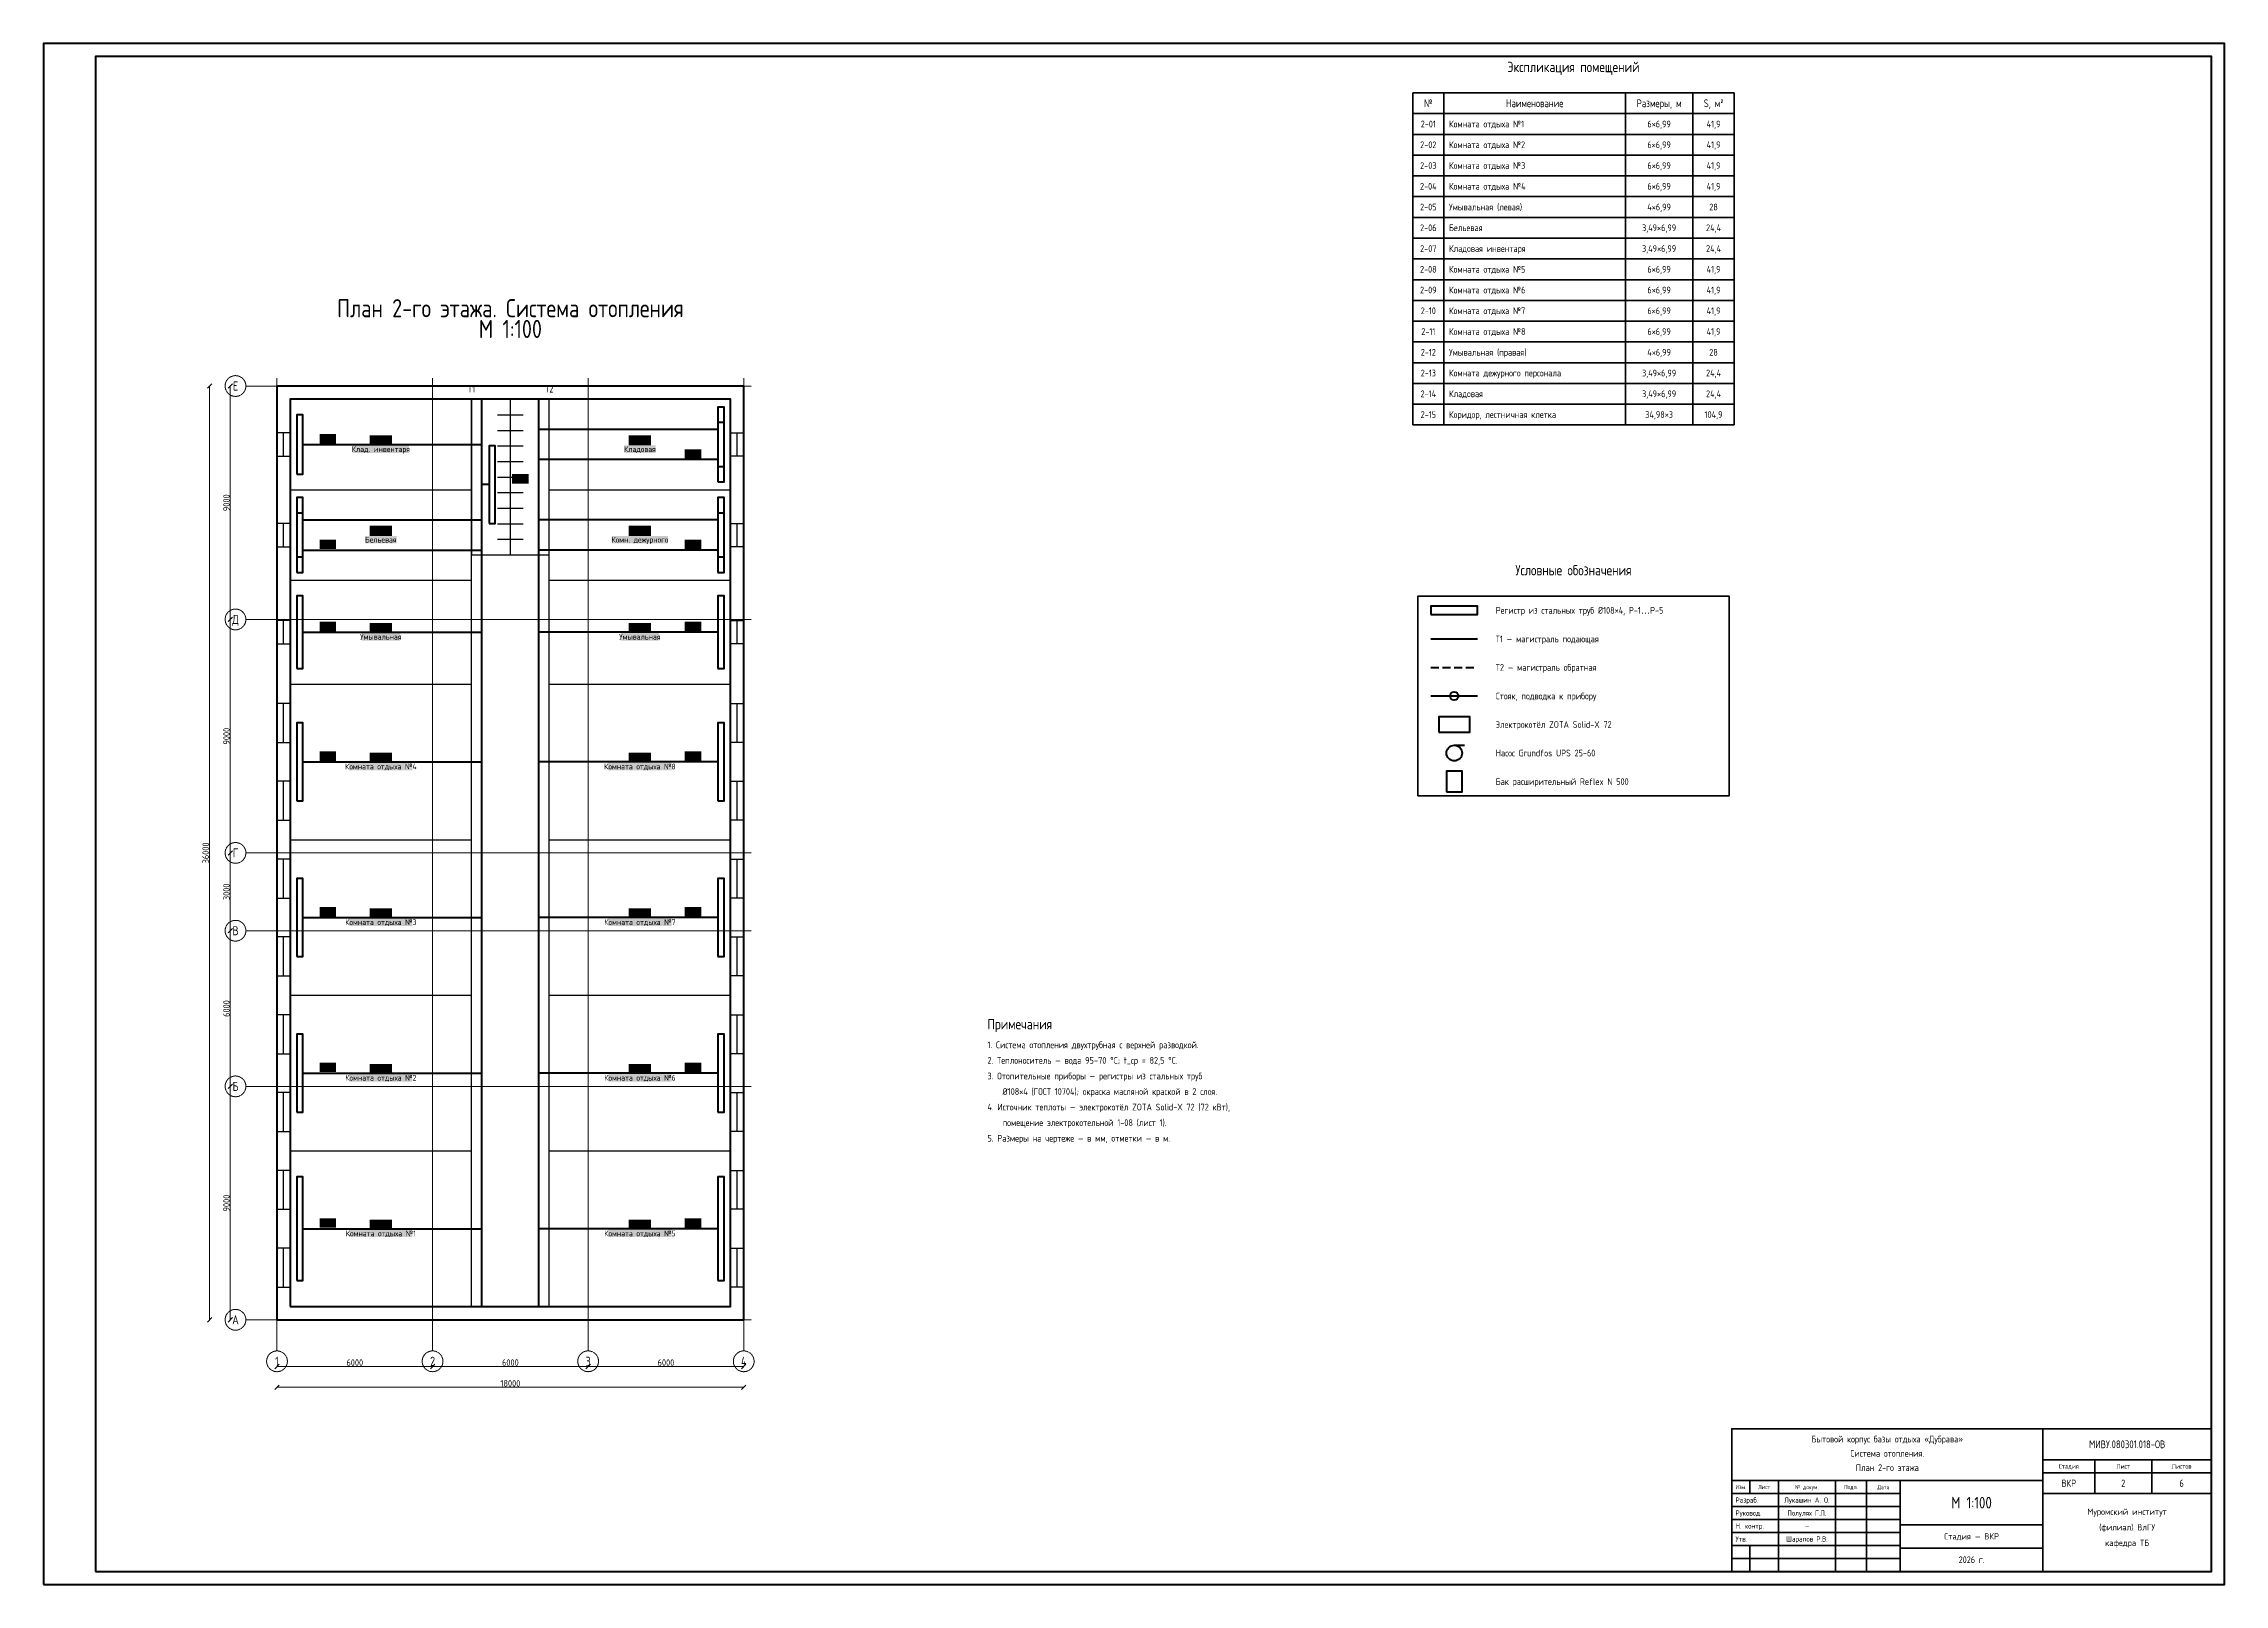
# Model space of a CAD drawing. Header units: millimetres. Extents: x 0 to 84100, y 0 to 59400.
import ezdxf
from ezdxf.enums import TextEntityAlignment as Align

# ---------------------------------------------------------------- set-up
doc = ezdxf.new("R2010")
doc.units = ezdxf.units.MM
doc.linetypes.add('DASHDOT', pattern=[3.556, 2.54, -0.508, 0, -0.508])
doc.linetypes.add('DASHED', pattern=[1.524, 1.27, -0.254])
for name, color, linetype, lineweight in [('OKNA', 5, 'CONTINUOUS', 25), ('OSI', 8, 'DASHDOT', 18), ('OTOP', 1, 'CONTINUOUS', 50), ('OTOP2', 1, 'DASHED', 50), ('OTOP_TXT', 1, 'CONTINUOUS', 18), ('PEREG', 7, 'CONTINUOUS', 30), ('RAMKA', 7, 'CONTINUOUS', 35), ('RAMKA_T', 7, 'CONTINUOUS', 100), ('RAZMER', 8, 'CONTINUOUS', 18), ('STENY', 7, 'CONTINUOUS', 60), ('TEXT', 7, 'CONTINUOUS', 25)]:
    doc.layers.add(name, color=color, linetype=linetype, lineweight=lineweight)
doc.styles.add('GOST', font='gost_type_b.ttf')

msp = doc.modelspace()

# ---------------------------------------------------------------- linework, layer by layer
at = {"layer": 'OKNA'}
for p, q in [((9255, 43495), (9255, 44395)), ((26745, 43495), (26745, 44395)), ((9255, 40005), (9255, 40905)), ((26745, 40005), (26745, 40905)), ((9255, 36260), (9255, 37160)), ((26745, 36260), (26745, 37160)), ((9255, 32460), (9255, 33960)), ((26745, 32460), (26745, 33960)), ((9255, 29460), (9255, 30960)), ((26745, 29460), (26745, 30960)), ((9255, 26460), (9255, 27960)), ((26745, 26460), (26745, 27960)), ((9255, 23460), (9255, 24960)), ((26745, 23460), (26745, 24960)), ((9255, 20460), (9255, 21960)), ((26745, 20460), (26745, 21960)), ((9255, 17460), (9255, 18960)), ((26745, 17460), (26745, 18960)), ((9255, 14460), (9255, 15960)), ((26745, 14460), (26745, 15960)), ((9255, 11460), (9255, 12960)), ((26745, 11460), (26745, 12960))]:
    msp.add_line(p, q, dxfattribs=at)
for points in [[(9000, 43495), (9510, 43495), (9510, 44395), (9000, 44395), (9000, 43495)], [(27000, 43495), (26490, 43495), (26490, 44395), (27000, 44395), (27000, 43495)], [(9000, 40005), (9510, 40005), (9510, 40905), (9000, 40905), (9000, 40005)], [(27000, 40005), (26490, 40005), (26490, 40905), (27000, 40905), (27000, 40005)], [(9000, 36260), (9510, 36260), (9510, 37160), (9000, 37160), (9000, 36260)], [(27000, 36260), (26490, 36260), (26490, 37160), (27000, 37160), (27000, 36260)], [(9000, 32460), (9510, 32460), (9510, 33960), (9000, 33960), (9000, 32460)], [(27000, 32460), (26490, 32460), (26490, 33960), (27000, 33960), (27000, 32460)], [(9000, 29460), (9510, 29460), (9510, 30960), (9000, 30960), (9000, 29460)], [(27000, 29460), (26490, 29460), (26490, 30960), (27000, 30960), (27000, 29460)], [(9000, 26460), (9510, 26460), (9510, 27960), (9000, 27960), (9000, 26460)], [(27000, 26460), (26490, 26460), (26490, 27960), (27000, 27960), (27000, 26460)], [(9000, 23460), (9510, 23460), (9510, 24960), (9000, 24960), (9000, 23460)], [(27000, 23460), (26490, 23460), (26490, 24960), (27000, 24960), (27000, 23460)], [(9000, 20460), (9510, 20460), (9510, 21960), (9000, 21960), (9000, 20460)], [(27000, 20460), (26490, 20460), (26490, 21960), (27000, 21960), (27000, 20460)], [(9000, 17460), (9510, 17460), (9510, 18960), (9000, 18960), (9000, 17460)], [(27000, 17460), (26490, 17460), (26490, 18960), (27000, 18960), (27000, 17460)], [(9000, 14460), (9510, 14460), (9510, 15960), (9000, 15960), (9000, 14460)], [(27000, 14460), (26490, 14460), (26490, 15960), (27000, 15960), (27000, 14460)], [(9000, 11460), (9510, 11460), (9510, 12960), (9000, 12960), (9000, 11460)], [(27000, 11460), (26490, 11460), (26490, 12960), (27000, 12960), (27000, 11460)]]:
    msp.add_lwpolyline(points, dxfattribs=at)
at = {"layer": 'OSI'}
for p, q in [((9000, 9000), (9000, 46500)), ((15000, 9000), (15000, 46500)), ((21000, 9000), (21000, 46500)), ((27000, 9000), (27000, 46500)), ((7800, 46200), (27300, 46200)), ((7800, 37200), (27300, 37200)), ((7800, 28200), (27300, 28200)), ((7800, 25200), (27300, 25200)), ((7800, 19200), (27300, 19200)), ((7800, 10200), (27300, 10200))]:
    msp.add_line(p, q, dxfattribs=at)
for centre in [(7400, 46200), (7400, 37200), (7400, 28200), (7400, 25200), (7400, 19200), (7400, 10200), (9000, 8600), (15000, 8600), (21000, 8600), (27000, 8600)]:
    msp.add_circle(centre, 400, dxfattribs=at)
at = {"layer": 'OTOP'}
for p, q in [((16900, 10710), (16900, 45690)), ((10000, 43945), (16900, 43945)), ((26000, 44527), (19100, 44527)), ((26000, 43363), (19100, 43363)), ((17180, 42400), (16900, 42400)), ((10000, 41037), (16900, 41037)), ((26000, 41037), (19100, 41037)), ((10000, 39873), (16900, 39873)), ((26000, 39873), (19100, 39873)), ((10000, 36710), (16900, 36710)), ((26000, 36710), (19100, 36710)), ((53500, 36450), (55300, 36450)), ((53500, 35350), (53800, 35350)), ((53950, 35350), (54250, 35350)), ((54400, 35350), (54700, 35350)), ((54850, 35350), (55150, 35350)), ((53500, 34250), (55300, 34250)), ((54400, 32350), (54800, 32350)), ((10000, 31710), (16900, 31710)), ((26000, 31710), (19100, 31710)), ((10000, 25710), (16900, 25710)), ((26000, 25710), (19100, 25710)), ((10000, 19710), (16900, 19710)), ((26000, 19710), (19100, 19710)), ((10000, 13710), (16900, 13710)), ((26000, 13710), (19100, 13710))]:
    msp.add_line(p, q, dxfattribs=at)
for points in [[(9760, 42800), (10000, 42800), (10000, 45090), (9760, 45090), (9760, 42800)], [(26000, 43100), (26240, 43100), (26240, 45390), (26000, 45390), (26000, 43100)], [(26000, 42500), (26240, 42500), (26240, 44790), (26000, 44790), (26000, 42500)], [(17180, 40900), (17420, 40900), (17420, 43900), (17180, 43900), (17180, 40900)], [(9760, 39610), (10000, 39610), (10000, 41900), (9760, 41900), (9760, 39610)], [(9760, 39010), (10000, 39010), (10000, 41300), (9760, 41300), (9760, 39010)], [(26000, 39610), (26240, 39610), (26240, 41900), (26000, 41900), (26000, 39610)], [(26000, 39010), (26240, 39010), (26240, 41300), (26000, 41300), (26000, 39010)], [(9760, 35310), (10000, 35310), (10000, 38110), (9760, 38110), (9760, 35310)], [(26000, 35310), (26240, 35310), (26240, 38110), (26000, 38110), (26000, 35310)], [(53500, 37390), (55300, 37390), (55300, 37710), (53500, 37710), (53500, 37390)], [(9760, 30210), (10000, 30210), (10000, 33210), (9760, 33210), (9760, 30210)], [(26000, 30210), (26240, 30210), (26240, 33210), (26000, 33210), (26000, 30210)], [(53800, 32850), (55000, 32850), (55000, 33450), (53800, 33450), (53800, 32850)], [(54100, 30550), (54700, 30550), (54700, 31350), (54100, 31350), (54100, 30550)], [(9760, 24210), (10000, 24210), (10000, 27210), (9760, 27210), (9760, 24210)], [(26000, 24210), (26240, 24210), (26240, 27210), (26000, 27210), (26000, 24210)], [(9760, 18210), (10000, 18210), (10000, 21210), (9760, 21210), (9760, 18210)], [(26000, 18210), (26240, 18210), (26240, 21210), (26000, 21210), (26000, 18210)], [(9760, 11710), (10000, 11710), (10000, 15710), (9760, 15710), (9760, 11710)], [(26000, 11710), (26240, 11710), (26240, 15710), (26000, 15710), (26000, 11710)]]:
    msp.add_lwpolyline(points, dxfattribs=at)
for centre, radius in [((54400, 34250), 160), ((54400, 32050), 300)]:
    msp.add_circle(centre, radius, dxfattribs=at)
at = {"layer": 'OTOP2'}
msp.add_line((19100, 10710), (19100, 45690), dxfattribs=at)
at = {"layer": 'OTOP_TXT', "true_color": 0xffffff}
for points in [[(10640, 43983), (11281, 43983), (10640, 44347), (11281, 44347)], [(24719, 43401), (25360, 43401), (24719, 43765), (25360, 43765)], [(18060, 42438), (18701, 42438), (18060, 42802), (18701, 42802)], [(10640, 39911), (11281, 39911), (10640, 40275), (11281, 40275)], [(24719, 39911), (25360, 39911), (24719, 40275), (25360, 40275)], [(10640, 36748), (11281, 36748), (10640, 37112), (11281, 37112)], [(24719, 36748), (25360, 36748), (24719, 37112), (25360, 37112)], [(10640, 31748), (11281, 31748), (10640, 32112), (11281, 32112)], [(24719, 31748), (25360, 31748), (24719, 32112), (25360, 32112)], [(10640, 25748), (11281, 25748), (10640, 26112), (11281, 26112)], [(24719, 25748), (25360, 25748), (24719, 26112), (25360, 26112)], [(10640, 19748), (11281, 19748), (10640, 20112), (11281, 20112)], [(24719, 19748), (25360, 19748), (24719, 20112), (25360, 20112)], [(10640, 13748), (11281, 13748), (10640, 14112), (11281, 14112)], [(24719, 13748), (25360, 13748), (24719, 14112), (25360, 14112)]]:
    msp.add_solid(points, dxfattribs=at)
at = {"layer": 'PEREG'}
for p, q in [((9510, 45690), (16500, 45690)), ((16500, 10710), (16500, 45690)), ((18000, 39690), (18000, 45690)), ((19500, 10710), (19500, 45690)), ((19500, 45690), (26490, 45690)), ((17500, 45090), (18500, 45090)), ((17500, 44490), (18500, 44490)), ((17500, 43890), (18500, 43890)), ((17500, 43290), (18500, 43290)), ((9510, 42200), (16500, 42200)), ((17500, 42690), (18500, 42690)), ((17500, 42090), (18500, 42090)), ((19500, 42200), (26490, 42200)), ((17500, 41490), (18500, 41490)), ((17500, 40890), (18500, 40890)), ((17500, 40290), (18500, 40290)), ((9510, 38710), (16500, 38710)), ((19500, 38710), (26490, 38710)), ((9510, 34710), (16500, 34710)), ((19500, 34710), (26490, 34710)), ((9510, 28710), (16500, 28710)), ((19500, 28710), (26490, 28710)), ((9510, 22710), (16500, 22710)), ((19500, 22710), (26490, 22710)), ((9510, 16710), (16500, 16710)), ((19500, 16710), (26490, 16710))]:
    msp.add_line(p, q, dxfattribs=at)
msp.add_lwpolyline([(16500, 39690), (19500, 39690), (19500, 45690), (16500, 45690), (16500, 39690)], dxfattribs=at)
at = {"layer": 'RAMKA'}
for p, q in [((52800, 57500), (65200, 57500)), ((52800, 57500), (52800, 44700)), ((54000, 57500), (54000, 44700)), ((61000, 57500), (61000, 44700)), ((63600, 57500), (63600, 44700)), ((65200, 57500), (65200, 44700)), ((52800, 56700), (65200, 56700)), ((52800, 55900), (65200, 55900)), ((52800, 55100), (65200, 55100)), ((52800, 54300), (65200, 54300)), ((52800, 53500), (65200, 53500)), ((52800, 52700), (65200, 52700)), ((52800, 51900), (65200, 51900)), ((52800, 51100), (65200, 51100)), ((52800, 50300), (65200, 50300)), ((52800, 49500), (65200, 49500)), ((52800, 48700), (65200, 48700)), ((52800, 47900), (65200, 47900)), ((52800, 47100), (65200, 47100)), ((52800, 46300), (65200, 46300)), ((52800, 45500), (65200, 45500)), ((52800, 44700), (65200, 44700))]:
    msp.add_line(p, q, dxfattribs=at)
for points in [[(53000, 30400), (65000, 30400), (65000, 38100), (53000, 38100), (53000, 30400)], [(65100, 500), (83600, 500), (83600, 6000), (65100, 6000), (65100, 500)], [(65100, 4000), (77100, 4000), (77100, 6000), (65100, 6000), (65100, 4000)], [(77100, 4800), (83600, 4800), (83600, 6000), (77100, 6000), (77100, 4800)], [(77100, 4300), (79100, 4300), (79100, 4800), (77100, 4800), (77100, 4300)], [(77100, 3500), (79100, 3500), (79100, 4300), (77100, 4300), (77100, 3500)], [(79100, 4300), (81300, 4300), (81300, 4800), (79100, 4800), (79100, 4300)], [(79100, 3500), (81300, 3500), (81300, 4300), (79100, 4300), (79100, 3500)], [(81300, 4300), (83600, 4300), (83600, 4800), (81300, 4800), (81300, 4300)], [(81300, 3500), (83600, 3500), (83600, 4300), (81300, 4300), (81300, 3500)], [(65100, 3500), (65800, 3500), (65800, 4000), (65100, 4000), (65100, 3500)], [(65100, 3000), (66900, 3000), (66900, 3500), (65100, 3500), (65100, 3000)], [(65800, 3500), (66900, 3500), (66900, 4000), (65800, 4000), (65800, 3500)], [(66900, 3500), (69100, 3500), (69100, 4000), (66900, 4000), (66900, 3500)], [(66900, 3000), (69100, 3000), (69100, 3500), (66900, 3500), (66900, 3000)], [(69100, 3500), (70300, 3500), (70300, 4000), (69100, 4000), (69100, 3500)], [(69100, 3000), (70300, 3000), (70300, 3500), (69100, 3500), (69100, 3000)], [(70300, 3500), (71600, 3500), (71600, 4000), (70300, 4000), (70300, 3500)], [(70300, 3000), (71600, 3000), (71600, 3500), (70300, 3500), (70300, 3000)], [(71600, 2300), (77100, 2300), (77100, 4000), (71600, 4000), (71600, 2300)], [(77100, 500), (83600, 500), (83600, 3500), (77100, 3500), (77100, 500)], [(65100, 2500), (66900, 2500), (66900, 3000), (65100, 3000), (65100, 2500)], [(66900, 2500), (69100, 2500), (69100, 3000), (66900, 3000), (66900, 2500)], [(69100, 2500), (70300, 2500), (70300, 3000), (69100, 3000), (69100, 2500)], [(70300, 2500), (71600, 2500), (71600, 3000), (70300, 3000), (70300, 2500)], [(65100, 2000), (66900, 2000), (66900, 2500), (65100, 2500), (65100, 2000)], [(65100, 1500), (66900, 1500), (66900, 2000), (65100, 2000), (65100, 1500)], [(66900, 2000), (69100, 2000), (69100, 2500), (66900, 2500), (66900, 2000)], [(66900, 1500), (69100, 1500), (69100, 2000), (66900, 2000), (66900, 1500)], [(69100, 2000), (70300, 2000), (70300, 2500), (69100, 2500), (69100, 2000)], [(69100, 1500), (70300, 1500), (70300, 2000), (69100, 2000), (69100, 1500)], [(70300, 2000), (71600, 2000), (71600, 2500), (70300, 2500), (70300, 2000)], [(70300, 1500), (71600, 1500), (71600, 2000), (70300, 2000), (70300, 1500)], [(71600, 1400), (77100, 1400), (77100, 2300), (71600, 2300), (71600, 1400)], [(65100, 1000), (65800, 1000), (65800, 1500), (65100, 1500), (65100, 1000)], [(65100, 500), (65800, 500), (65800, 1000), (65100, 1000), (65100, 500)], [(65800, 1000), (66900, 1000), (66900, 1500), (65800, 1500), (65800, 1000)], [(65800, 500), (66900, 500), (66900, 1000), (65800, 1000), (65800, 500)], [(66900, 1000), (69100, 1000), (69100, 1500), (66900, 1500), (66900, 1000)], [(66900, 500), (69100, 500), (69100, 1000), (66900, 1000), (66900, 500)], [(69100, 1000), (70300, 1000), (70300, 1500), (69100, 1500), (69100, 1000)], [(69100, 500), (70300, 500), (70300, 1000), (69100, 1000), (69100, 500)], [(70300, 1000), (71600, 1000), (71600, 1500), (70300, 1500), (70300, 1000)], [(70300, 500), (71600, 500), (71600, 1000), (70300, 1000), (70300, 500)], [(71600, 500), (77100, 500), (77100, 1400), (71600, 1400), (71600, 500)]]:
    msp.add_lwpolyline(points, dxfattribs=at)
at = {"layer": 'RAMKA_T'}
for points in [[(0, 0), (84100, 0), (84100, 59400), (0, 59400), (0, 0)], [(2000, 500), (83600, 500), (83600, 58900), (2000, 58900), (2000, 500)]]:
    msp.add_lwpolyline(points, dxfattribs=at)
at = {"layer": 'RAZMER'}
for p, q in [((6315, 46115), (6485, 46285)), ((7115, 46115), (7285, 46285)), ((6400, 10200), (6400, 46200)), ((7200, 10200), (7200, 46200)), ((7115, 37115), (7285, 37285)), ((7115, 28115), (7285, 28285)), ((7115, 25115), (7285, 25285)), ((7115, 19115), (7285, 19285)), ((6315, 10115), (6485, 10285)), ((7115, 10115), (7285, 10285)), ((8915, 8315), (9085, 8485)), ((14915, 8315), (15085, 8485)), ((20915, 8315), (21085, 8485)), ((26915, 8315), (27085, 8485)), ((8915, 7515), (9085, 7685)), ((9000, 8400), (27000, 8400)), ((9000, 7600), (27000, 7600)), ((26915, 7515), (27085, 7685))]:
    msp.add_line(p, q, dxfattribs=at)
at = {"layer": 'STENY'}
for points in [[(9000, 10200), (27000, 10200), (27000, 46200), (9000, 46200), (9000, 10200)], [(9510, 10710), (26490, 10710), (26490, 45690), (9510, 45690), (9510, 10710)]]:
    msp.add_lwpolyline(points, dxfattribs=at)
at = {"layer": 'TEXT', "true_color": 0xffffff}
for points in [[(11922, 43622), (14088, 43622), (11922, 43908), (14088, 43908)], [(12573, 43910), (13437, 43910), (12573, 44300), (13437, 44300)], [(22389, 43622), (23601, 43622), (22389, 43908), (23601, 43908)], [(22563, 43910), (23427, 43910), (22563, 44300), (23427, 44300)], [(12399, 40132), (13611, 40132), (12399, 40418), (13611, 40418)], [(12573, 40420), (13437, 40420), (12573, 40810), (13437, 40810)], [(21912, 40132), (24078, 40132), (21912, 40418), (24078, 40418)], [(22563, 40420), (23427, 40420), (22563, 40810), (23427, 40810)], [(12573, 36675), (13437, 36675), (12573, 37065), (13437, 37065)], [(22563, 36675), (23427, 36675), (22563, 37065), (23427, 37065)], [(12263, 36387), (13747, 36387), (12263, 36673), (13747, 36673)], [(22253, 36387), (23737, 36387), (22253, 36673), (23737, 36673)], [(12573, 31675), (13437, 31675), (12573, 32065), (13437, 32065)], [(22563, 31675), (23427, 31675), (22563, 32065), (23427, 32065)], [(11786, 31387), (14224, 31387), (11786, 31673), (14224, 31673)], [(21776, 31387), (24214, 31387), (21776, 31673), (24214, 31673)], [(11786, 25387), (14224, 25387), (11786, 25673), (14224, 25673)], [(12573, 25675), (13437, 25675), (12573, 26065), (13437, 26065)], [(21776, 25387), (24214, 25387), (21776, 25673), (24214, 25673)], [(22563, 25675), (23427, 25675), (22563, 26065), (23427, 26065)], [(11786, 19387), (14224, 19387), (11786, 19673), (14224, 19673)], [(12573, 19675), (13437, 19675), (12573, 20065), (13437, 20065)], [(21776, 19387), (24214, 19387), (21776, 19673), (24214, 19673)], [(22563, 19675), (23427, 19675), (22563, 20065), (23427, 20065)], [(11786, 13387), (14224, 13387), (11786, 13673), (14224, 13673)], [(12573, 13675), (13437, 13675), (12573, 14065), (13437, 14065)], [(21776, 13387), (24214, 13387), (21776, 13673), (24214, 13673)], [(22563, 13675), (23427, 13675), (22563, 14065), (23427, 14065)]]:
    msp.add_solid(points, dxfattribs=at)

# ---------------------------------------------------------------- texts
at = {"layer": 'OTOP_TXT', "style": 'GOST'}
for s, p in [('Т1', (16500, 46090)), ('Т2', (19500, 46090))]:
    msp.add_text(s, height=280, dxfattribs=at).set_placement(p, align=Align.MIDDLE_CENTER)
for s, p in [('Р-2', (10700, 44165)), ('Р-1', (18120, 42620)), ('Р-1', (10700, 40093)), ('Р-1', (10700, 36930)), ('Р-2', (10700, 31930)), ('Р-2', (10700, 25930)), ('Р-2', (10700, 19930)), ('Р-4', (10700, 13930))]:
    msp.add_text(s, height=280, dxfattribs=at).set_placement(p, align=Align.MIDDLE_LEFT)
for s, p in [('Р-1', (25300, 43583)), ('Р-1', (25300, 40093)), ('Р-1', (25300, 36930)), ('Р-2', (25300, 31930)), ('Р-2', (25300, 25930)), ('Р-2', (25300, 19930)), ('Р-4', (25300, 13930))]:
    msp.add_text(s, height=280, dxfattribs=at).set_placement(p, align=Align.MIDDLE_RIGHT)
at = {"layer": 'RAMKA', "style": 'GOST'}
for s, height, p in [('Бытовой корпус базы отдыха «Дубрава»', 260, (71100, 5600)), ('Система отопления.', 260, (71100, 5050)), ('МИВУ.080301.018-ОВ', 300, (80350, 5400)), ('План 2-го этажа', 260, (71100, 4500)), ('Стадия', 180, (78100, 4550)), ('Лист', 180, (80200, 4550)), ('Листов', 180, (82450, 4550)), ('Изм.', 160, (65450, 3750)), ('Лист', 160, (66350, 3750)), ('№ докум.', 160, (68000, 3750)), ('Подп.', 160, (69700, 3750)), ('Дата', 160, (70950, 3750)), ('М 1:100', 450, (74350, 3150)), ('ВКР', 280, (78100, 3900)), ('2', 280, (80200, 3900)), ('6', 280, (82450, 3900)), ('Лукашин А. О.', 200, (68000, 3250)), ('Полулях Г.Л.', 200, (68000, 2750)), ('Муромский институт', 240, (80350, 2800)), ('Шарапов Р.В.', 200, (68000, 1750)), ('—', 200, (68000, 2250)), ('Стадия — ВКР', 240, (74350, 1850)), ('(филиал) ВлГУ', 240, (80350, 2200)), ('кафедра ТБ', 240, (80350, 1600)), ('2026 г.', 260, (74350, 950))]:
    msp.add_text(s, height=height, dxfattribs=at).set_placement(p, align=Align.MIDDLE_CENTER)
for s, p in [('Разраб.', (65250, 3250)), ('Руковод.', (65250, 2750)), ('Утв.', (65250, 1750)), ('Н. контр.', (65250, 2250))]:
    msp.add_text(s, height=200, dxfattribs=at).set_placement(p, align=Align.MIDDLE_LEFT)
at = {"layer": 'RAZMER', "style": 'GOST'}
for s, p in [('9000', (7050, 41700)), ('9000', (7050, 32700)), ('36000', (6250, 28200)), ('3000', (7050, 26700)), ('6000', (7050, 22200)), ('9000', (7050, 14700))]:
    msp.add_text(s, height=250, rotation=90, dxfattribs=at).set_placement(p, align=Align.MIDDLE_CENTER)
for s, p in [('6000', (12000, 8550)), ('6000', (18000, 8550)), ('6000', (24000, 8550)), ('18000', (18000, 7750))]:
    msp.add_text(s, height=250, dxfattribs=at).set_placement(p, align=Align.MIDDLE_CENTER)
at = {"layer": 'TEXT', "style": 'GOST'}
for s, height, p in [('Экспликация помещений', 400, (59000, 58500)), ('№', 300, (53400, 57100)), ('Наименование', 300, (57500, 57100)), ('Размеры, м', 300, (62300, 57100)), ('S, м²', 300, (64400, 57100)), ('2-01', 260, (53400, 56300)), ('6×6,99', 260, (62300, 56300)), ('41,9', 260, (64400, 56300)), ('2-02', 260, (53400, 55500)), ('6×6,99', 260, (62300, 55500)), ('41,9', 260, (64400, 55500)), ('2-03', 260, (53400, 54700)), ('6×6,99', 260, (62300, 54700)), ('41,9', 260, (64400, 54700)), ('2-04', 260, (53400, 53900)), ('6×6,99', 260, (62300, 53900)), ('41,9', 260, (64400, 53900)), ('2-05', 260, (53400, 53100)), ('4×6,99', 260, (62300, 53100)), ('28', 260, (64400, 53100)), ('2-06', 260, (53400, 52300)), ('3,49×6,99', 260, (62300, 52300)), ('24,4', 260, (64400, 52300)), ('2-07', 260, (53400, 51500)), ('3,49×6,99', 260, (62300, 51500)), ('24,4', 260, (64400, 51500)), ('2-08', 260, (53400, 50700)), ('6×6,99', 260, (62300, 50700)), ('41,9', 260, (64400, 50700)), ('2-09', 260, (53400, 49900)), ('6×6,99', 260, (62300, 49900)), ('41,9', 260, (64400, 49900)), ('План 2-го этажа. Система отопления', 700, (18000, 49200)), ('2-10', 260, (53400, 49100)), ('6×6,99', 260, (62300, 49100)), ('41,9', 260, (64400, 49100)), ('М 1:100', 700, (18000, 48400)), ('2-11', 260, (53400, 48300)), ('6×6,99', 260, (62300, 48300)), ('41,9', 260, (64400, 48300)), ('2-12', 260, (53400, 47500)), ('4×6,99', 260, (62300, 47500)), ('28', 260, (64400, 47500)), ('Е', 350, (7400, 46200)), ('2-13', 260, (53400, 46700)), ('3,49×6,99', 260, (62300, 46700)), ('24,4', 260, (64400, 46700)), ('2-14', 260, (53400, 45900)), ('3,49×6,99', 260, (62300, 45900)), ('24,4', 260, (64400, 45900)), ('2-15', 260, (53400, 45100)), ('34,98×3', 260, (62300, 45100)), ('104,9', 260, (64400, 45100)), ('Клад. инвентаря', 220, (13005, 43765)), ('2-07', 300, (13005, 44105)), ('Кладовая', 220, (22995, 43765)), ('2-14', 300, (22995, 44105)), ('Бельевая', 220, (13005, 40275)), ('2-06', 300, (13005, 40615)), ('Комн. дежурного', 220, (22995, 40275)), ('2-13', 300, (22995, 40615)), ('Условные обозначения', 400, (59000, 39100)), ('Д', 350, (7400, 37200)), ('2-05', 300, (13005, 36870)), ('2-12', 300, (22995, 36870)), ('Умывальная', 220, (13005, 36530)), ('Умывальная', 220, (22995, 36530)), ('2-04', 300, (13005, 31870)), ('2-11', 300, (22995, 31870)), ('Комната отдыха №4', 220, (13005, 31530)), ('Комната отдыха №8', 220, (22995, 31530)), ('Г', 350, (7400, 28200)), ('В', 350, (7400, 25200)), ('Комната отдыха №3', 220, (13005, 25530)), ('2-03', 300, (13005, 25870)), ('Комната отдыха №7', 220, (22995, 25530)), ('2-10', 300, (22995, 25870)), ('Б', 350, (7400, 19200)), ('Комната отдыха №2', 220, (13005, 19530)), ('2-02', 300, (13005, 19870)), ('Комната отдыха №6', 220, (22995, 19530)), ('2-09', 300, (22995, 19870)), ('Комната отдыха №1', 220, (13005, 13530)), ('2-01', 300, (13005, 13870)), ('Комната отдыха №5', 220, (22995, 13530)), ('2-08', 300, (22995, 13870)), ('А', 350, (7400, 10200)), ('1', 350, (9000, 8600)), ('2', 350, (15000, 8600)), ('3', 350, (21000, 8600)), ('4', 350, (27000, 8600))]:
    msp.add_text(s, height=height, dxfattribs=at).set_placement(p, align=Align.MIDDLE_CENTER)
for s, height, p in [('Комната отдыха №1', 260, (54200, 56300)), ('Комната отдыха №2', 260, (54200, 55500)), ('Комната отдыха №3', 260, (54200, 54700)), ('Комната отдыха №4', 260, (54200, 53900)), ('Умывальная (левая)', 260, (54200, 53100)), ('Бельевая', 260, (54200, 52300)), ('Кладовая инвентаря', 260, (54200, 51500)), ('Комната отдыха №5', 260, (54200, 50700)), ('Комната отдыха №6', 260, (54200, 49900)), ('Комната отдыха №7', 260, (54200, 49100)), ('Комната отдыха №8', 260, (54200, 48300)), ('Умывальная (правая)', 260, (54200, 47500)), ('Комната дежурного персонала', 260, (54200, 46700)), ('Кладовая', 260, (54200, 45900)), ('Коридор, лестничная клетка', 260, (54200, 45100)), ('Регистр из стальных труб Ø108×4, Р-1…Р-5', 260, (56000, 37550)), ('Т1 — магистраль подающая', 260, (56000, 36450)), ('Т2 — магистраль обратная', 260, (56000, 35350)), ('Стояк, подводка к прибору', 260, (56000, 34250)), ('Электрокотёл ZOTA Solid-X 72', 260, (56000, 33150)), ('Насос Grundfos UPS 25-60', 260, (56000, 32050)), ('Бак расширительный Reflex N 500', 260, (56000, 30950)), ('Примечания', 400, (36400, 21600)), ('1. Система отопления двухтрубная с верхней разводкой.', 260, (36400, 20800)), ('2. Теплоноситель — вода 95–70 °C; t_ср = 82,5 °C.', 260, (36400, 20200)), ('3. Отопительные приборы — регистры из стальных труб', 260, (36400, 19600)), ('4. Источник теплоты — электрокотёл ZOTA Solid-X 72 (72 кВт),', 260, (36400, 18400)), ('    Ø108×4 (ГОСТ 10704); окраска масляной краской в 2 слоя.', 260, (36400, 19000)), ('    помещение электрокотельной 1-08 (лист 1).', 260, (36400, 17800)), ('5. Размеры на чертеже — в мм, отметки — в м.', 260, (36400, 17200))]:
    msp.add_text(s, height=height, dxfattribs=at).set_placement(p, align=Align.MIDDLE_LEFT)

doc.saveas('drawing.dxf')
